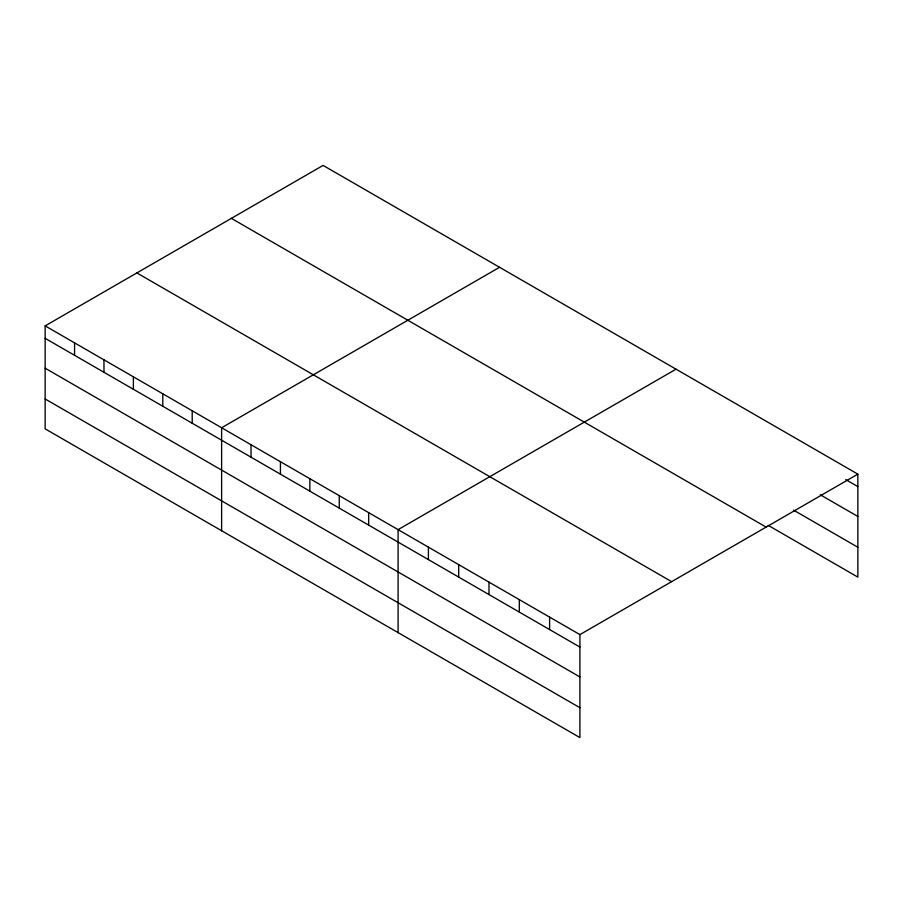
<?xml version="1.0" encoding="UTF-8"?>
<svg xmlns="http://www.w3.org/2000/svg" width="903" height="903" viewBox="0 0 903 903"><rect width="100%" height="100%" fill="white"/><g stroke="black" fill="none" stroke-linecap="round" stroke-linejoin="round"><path stroke-width="1.35" d="M579.907 676.945L579.907 634.617L45.15 325.881L45.15 428.857L579.907 737.593L579.907 676.945L45.15 368.21M768.16 525.332L857.85 577.119L857.85 474.143L323.093 165.407L45.15 325.881M499.562 267.288L221.619 427.762L221.619 530.738M676.031 369.18L398.088 529.643L398.088 632.619M579.907 634.617L857.85 474.143M845.727 479.595L857.85 486.593M820.274 494.776L857.85 516.471M793.613 510.161L857.85 547.252M231.371 218.368L766.128 527.104M136.872 272.92L671.629 581.656M45.15 338.332L579.907 647.067M45.15 398.979L579.907 707.715M549.6 617.121L549.6 629.572M519.293 599.626L519.293 612.076M488.997 582.13L488.997 594.58M458.69 564.635L458.69 577.085M428.394 547.139L428.394 559.589M368.672 512.667L368.672 525.117M339.268 495.691L339.268 508.141M309.853 478.703L309.853 491.153M280.438 461.726L280.438 474.177M251.034 444.739L251.034 457.2M192.204 410.786L192.204 423.236M162.8 393.798L162.8 406.248M133.384 376.822L133.384 389.272M103.969 359.846L103.969 372.296M74.565 342.858L74.565 355.308"/></g></svg>
